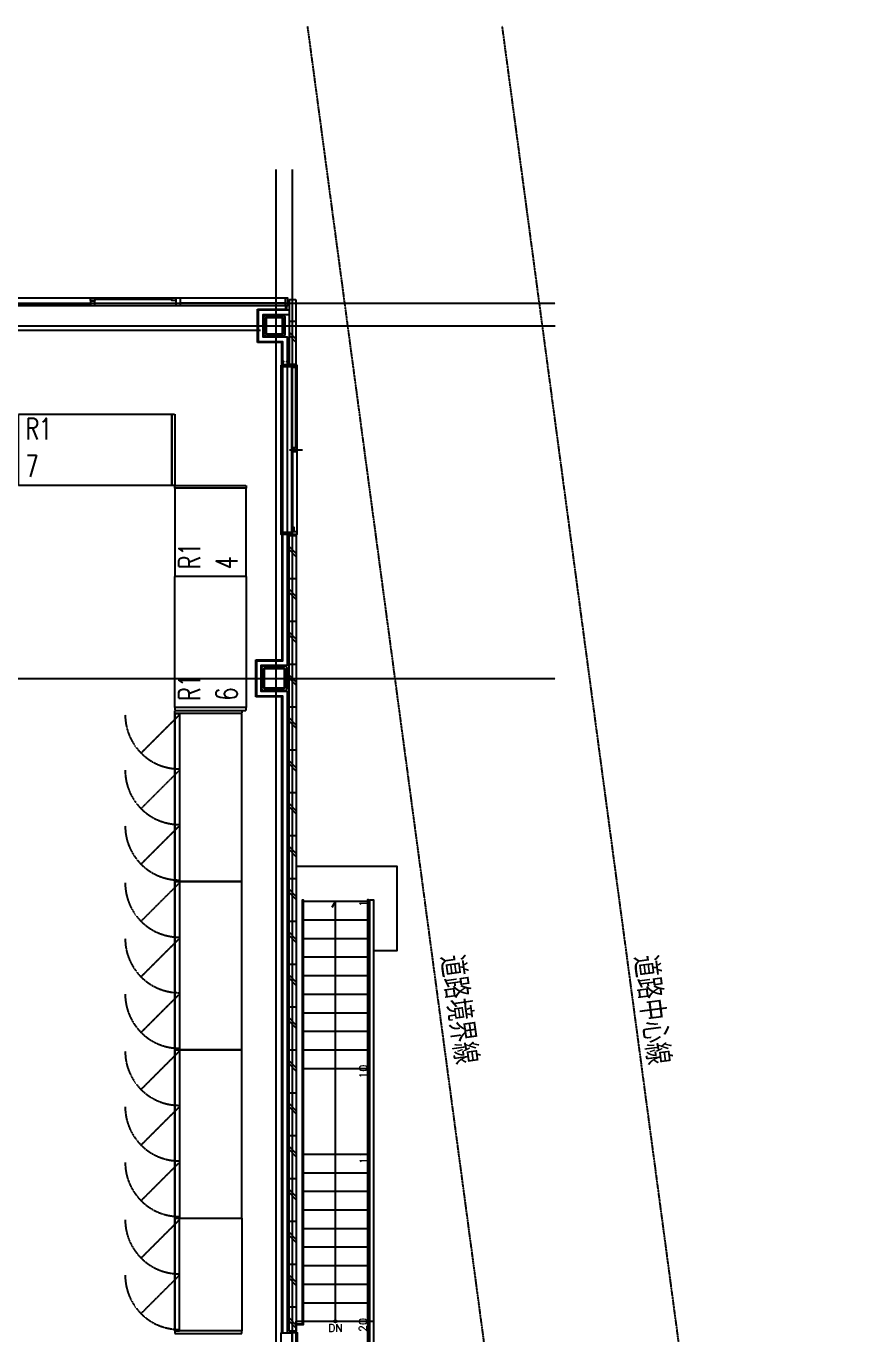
# Model space of a CAD drawing. Header units: millimetres. Extents: x 0 to 181737, y 0 to 59400.
# Drawn here: x 154336 to 165823, y 30149 to 48455 of the extents above; entities that cross this region are included whole.
import ezdxf
from ezdxf.enums import TextEntityAlignment as Align

# ---------------------------------------------------------------- set-up
doc = ezdxf.new("R2010")
doc.units = ezdxf.units.MM
doc.header["$LTSCALE"] = 0.2
for name, pattern in [('CENTER', [50.8, 31.75, -6.35, 6.35, -6.35]), ('HIDDEN', [9.525, 6.35, -3.175]), ('PHANTOM', [63.5, 31.75, -6.35, 6.35, -6.35, 6.35, -6.35])]:
    doc.linetypes.add(name, pattern=pattern)
doc.layers.get('Defpoints').update_dxf_attribs({"color": 5})
for name, color, linetype in [('A_什器', 9, 'HIDDEN'), ('A_境界線', 9, 'PHANTOM'), ('A_建築', 8, 'Continuous')]:
    doc.layers.add(name, color=color, linetype=linetype)
doc.layers.add('A_通芯', color=8, linetype='CENTER', plot=False)
doc.styles.get("Standard").update_dxf_attribs({"font": 'simplex.shx', "width": 0.8, "bigfont": 'extfont2.shx'})

msp = doc.modelspace()

# ---------------------------------------------------------------- linework, layer by layer
at = {"layer": 'A_什器'}
for p, q in [((155943.76, 38279.56), (156479.75, 38815.55)), ((155943.76, 37501.56), (156479.75, 38037.55)), ((155943.76, 36723.56), (156479.75, 37259.55)), ((155943.76, 35924.56), (156479.75, 36460.55)), ((155943.76, 35146.56), (156479.75, 35682.55)), ((155943.76, 34368.56), (156479.75, 34904.55)), ((155943.76, 33569.56), (156479.75, 34105.55)), ((155943.76, 32791.56), (156479.75, 33327.55)), ((155943.76, 32013.56), (156479.75, 32549.55)), ((155943.76, 31210.56), (156479.75, 31746.55)), ((155943.76, 30432.56), (156479.75, 30968.55))]:
    msp.add_line(p, q, dxfattribs=at)
for points in [[(154229.75, 43025.05), (156374.75, 43025.05), (156374.75, 42025.05), (154229.75, 42025.05)], [(156374.75, 43025.05), (156414.75, 43025.05), (156414.75, 42025.05), (156374.75, 42025.05)], [(156414.75, 42025.05), (157414.75, 42025.05), (157414.75, 41985.05), (156414.75, 41985.05)], [(157414.75, 41985.05), (156414.75, 41985.05), (156414.75, 40755.05), (157414.75, 40755.05)], [(156414.75, 40755.05), (157414.75, 40755.05), (157414.75, 38915.05), (156414.75, 38915.05)], [(157414.75, 38915.05), (156414.75, 38915.05), (156414.75, 38875.05), (157414.75, 38875.05)], [(156414.75, 38875.05), (157354.75, 38875.05), (157354.75, 38835.05), (156414.75, 38835.05)], [(157354.75, 38835.05), (156414.75, 38835.05), (156414.75, 36480.05), (157354.75, 36480.05)], [(156414.75, 38835.05), (156479.75, 38835.05), (156479.75, 36480.05), (156414.75, 36480.05)], [(157354.75, 36480.05), (156414.75, 36480.05), (156414.75, 34125.05), (157354.75, 34125.05)], [(156414.75, 36480.05), (156479.75, 36480.05), (156479.75, 34125.05), (156414.75, 34125.05)], [(157354.75, 34125.05), (156414.75, 34125.05), (156414.75, 31770.05), (157354.75, 31770.05)], [(156414.75, 34125.05), (156479.75, 34125.05), (156479.75, 31770.05), (156414.75, 31770.05)], [(156414.75, 30193.05), (156479.75, 30193.05), (156479.75, 31772.05), (156414.75, 31772.05)], [(156414.75, 31770.05), (157354.75, 31770.05), (157354.75, 30193.05), (156414.75, 30193.05)], [(157354.75, 30193.05), (156414.75, 30193.05), (156414.75, 30153.05), (157354.75, 30153.05)]]:
    msp.add_lwpolyline(points, close=True, dxfattribs=at)
for centre in [(156479.75, 38815.55), (156479.75, 38037.55), (156479.75, 37259.55), (156479.75, 36460.55), (156479.75, 35682.55), (156479.75, 34904.55), (156479.75, 34105.55), (156479.75, 33327.55), (156479.75, 32549.55), (156479.75, 31746.55), (156479.75, 30968.55)]:
    msp.add_arc(centre, 758, 180, 270, dxfattribs=at)
at = {"layer": 'A_境界線'}
for points in [[(160995.55, 48454.9), (165822.63, 12442.04), (124548.03, 11067.03), (114244.89, 11063.82), (104147.68, 12063.35)], [(158271.41, 48454.9), (162482.37, 17038.66)]]:
    msp.add_lwpolyline(points, dxfattribs=at)
at = {"layer": 'A_建築'}
for p, q in [((157574.8, 44025), (157574.8, 44495)), ((157574.8, 44495), (157964.8, 44495)), ((157964.8, 44545), (157964.8, 44495)), ((157914.8, 44025), (157574.8, 44025)), ((157914.8, 44025), (157914.8, 39585)), ((157549.8, 39065), (157549.8, 39585)), ((157549.8, 39585), (157914.8, 39585)), ((157914.8, 39065), (157549.8, 39065)), ((157914.8, 30165), (157914.8, 39065))]:
    msp.add_line(p, q, dxfattribs=at)
at = {"layer": 'A_建築', "linetype": 'Continuous'}
for points in [[(122834.8, 44645), (122834.8, 44545), (157999.8, 44545), (157999.8, 44645), (109794.8, 44645), (109794.8, 39700), (109894.8, 39700), (109894.8, 44050)], [(155234.8, 44555), (152894.8, 44555)], [(155294.8, 44645), (155294.8, 44615), (155234.8, 44615), (155234.8, 44645)], [(155294.8, 44545), (155294.8, 44605), (155234.8, 44605), (155234.8, 44545)], [(156374.8, 44630), (155294.8, 44630)], [(156434.8, 44615), (156374.8, 44615), (156374.8, 44645)], [(156434.8, 44545), (156434.8, 44645)], [(156494.8, 44545), (156494.8, 44645)], [(157964.8, 44575), (156494.8, 44575)], [(157964.8, 44545), (157964.8, 44645)], [(158014.8, 44325), (158114.8, 44325)], [(157614.8, 44195), (147949.8, 44195)], [(158014.8, 44171.65), (158114.8, 44071.65)], [(158014.8, 44127.32), (158114.8, 44027.32)], [(157914.8, 43710), (157914.8, 44025)], [(157927.3, 43710), (157927.3, 44037.5)], [(157942.31, 43749.12), (157942.31, 43759.12), (157927.31, 43759.12), (157927.31, 43714.12), (157942.31, 43714.12), (157945.31, 43719.12), (157974.31, 43719.12), (157977.31, 43714.12), (157992.31, 43714.12), (157992.31, 43759.12), (157977.31, 43759.12), (157977.31, 43749.12)], [(158054.8, 43685), (157904.8, 43685)], [(158014.8, 43733), (158022.8, 43725)], [(158054.8, 41340), (158054.8, 43710)], [(158124.8, 43675), (158054.8, 43675)], [(158104.8, 43675), (158104.8, 42555)], [(158106.8, 43725), (158114.8, 43733)], [(158054.8, 42555), (158084.8, 42555), (158084.8, 42495), (158054.8, 42495)], [(158069.8, 41435), (158069.8, 42495)], [(158084.8, 41375), (158084.8, 41435), (158054.8, 41435)], [(158124.8, 41375), (158054.8, 41375)], [(158054.8, 41365), (157904.8, 41365)], [(158014.8, 41317), (158022.8, 41325)], [(158106.8, 41325), (158114.8, 41317)], [(158014.8, 41171.65), (158114.8, 41071.65)], [(158014.8, 41127.32), (158114.8, 41027.32)], [(158014.8, 40725), (158114.8, 40725)], [(158014.8, 40571.65), (158114.8, 40471.65)], [(158014.8, 40527.32), (158114.8, 40427.32)], [(158014.8, 40125), (158114.8, 40125)], [(158014.8, 39971.65), (158114.8, 39871.65)], [(158014.8, 39927.32), (158114.8, 39827.32)], [(158014.8, 39525), (158114.8, 39525)], [(158014.8, 39371.65), (158114.8, 39271.65)], [(158014.8, 39327.32), (158114.8, 39227.32)], [(158014.8, 38925), (158114.8, 38925)], [(158014.8, 38771.65), (158114.8, 38671.65)], [(158014.8, 38727.32), (158114.8, 38627.32)], [(158014.8, 38325), (158114.8, 38325)], [(158014.8, 38171.65), (158114.8, 38071.65)], [(158014.8, 38127.32), (158114.8, 38027.32)], [(158014.8, 37725), (158114.8, 37725)], [(158014.8, 37571.65), (158114.8, 37471.65)], [(158014.8, 37527.32), (158114.8, 37427.32)], [(158014.8, 37125), (158114.8, 37125)], [(158014.8, 36971.65), (158114.8, 36871.65)], [(158014.8, 36927.32), (158114.8, 36827.32)], [(158114.8, 36696.65), (159524.8, 36696.65), (159524.8, 35511.65), (159196.8, 35511.65)], [(158014.8, 36525), (158114.8, 36525)], [(158014.8, 36371.65), (158114.8, 36271.65)], [(158014.8, 36327.32), (158114.8, 36227.32)], [(158134.8, 28725), (158134.8, 28705), (159146.8, 28705), (159146.8, 36225.65), (159196.8, 36225.65), (159196.8, 28655), (158114.8, 28655), (158114.8, 30325), (159196.8, 30325)], [(158114.8, 30287), (158202.8, 30287), (158202.8, 36225.65), (158214.8, 36225.65), (158214.8, 30275), (158114.8, 30275)], [(158114.8, 28725), (159126.8, 28725), (159126.8, 36225.65), (159114.8, 36225.65), (159114.8, 28737), (158114.8, 28737)], [(158214.8, 36205), (159114.8, 36205)], [(158664.8, 30325), (158664.8, 36205), (158613.26, 36116)], [(158014.8, 35925), (158114.8, 35925)], [(158214.8, 35945), (159114.8, 35945)], [(158014.8, 35771.65), (158114.8, 35671.65)], [(158014.8, 35727.32), (158114.8, 35627.32)], [(158214.8, 35685), (159114.8, 35685)], [(158214.8, 35425), (159114.8, 35425)], [(158014.8, 35325), (158114.8, 35325)], [(158014.8, 35171.65), (158114.8, 35071.65)], [(158214.8, 35165), (159114.8, 35165)], [(158014.8, 35127.32), (158114.8, 35027.32)], [(158214.8, 34905), (159114.8, 34905)], [(158014.8, 34725), (158114.8, 34725)], [(158214.8, 34645), (159114.8, 34645)], [(158014.8, 34571.65), (158114.8, 34471.65)], [(158014.8, 34527.32), (158114.8, 34427.32)], [(158214.8, 34385), (159114.8, 34385)], [(158014.8, 34125), (158114.8, 34125)], [(158214.8, 34125), (159114.8, 34125)], [(158014.8, 33971.65), (158114.8, 33871.65)], [(158014.8, 33927.32), (158114.8, 33827.32)], [(158214.8, 33865), (159114.8, 33865)], [(158014.8, 33525), (158114.8, 33525)], [(158014.8, 33371.65), (158114.8, 33271.65)], [(158014.8, 33327.32), (158114.8, 33227.32)], [(158014.8, 32925), (158114.8, 32925)], [(158014.8, 32771.65), (158114.8, 32671.65)], [(158014.8, 32727.32), (158114.8, 32627.32)], [(158214.8, 32665), (159114.8, 32665)], [(158214.8, 32405), (159114.8, 32405)], [(158014.8, 32325), (158114.8, 32325)], [(158014.8, 32171.65), (158114.8, 32071.65)], [(158014.8, 32127.32), (158114.8, 32027.32)], [(158214.8, 32145), (159114.8, 32145)], [(158214.8, 31885), (159114.8, 31885)], [(158014.8, 31725), (158114.8, 31725)], [(158014.8, 31571.65), (158114.8, 31471.65)], [(158014.8, 31527.32), (158114.8, 31427.32)], [(158214.8, 31625), (159114.8, 31625)], [(158214.8, 31365), (159114.8, 31365)], [(158014.8, 31125), (158114.8, 31125)], [(158014.8, 30971.65), (158114.8, 30871.65)], [(158214.8, 31105), (159114.8, 31105)], [(158014.8, 30927.32), (158114.8, 30827.32)], [(158214.8, 30845), (159114.8, 30845)], [(158214.8, 30585), (159114.8, 30585)], [(158014.8, 30525), (158114.8, 30525)], [(158014.8, 30371.65), (158114.8, 30271.65)], [(158014.8, 30327.32), (158114.8, 30227.32)], [(158059.8, 29355), (157904.8, 29355), (157904.8, 30165), (158059.8, 30165)]]:
    msp.add_lwpolyline(points, dxfattribs=at)
at = {"layer": 'A_建築'}
for points in [[(157977.3, 44545), (157977.3, 44482.5)], [(157927.3, 30165), (157927.3, 39077.5), (157562.3, 39077.5), (157562.3, 39572.5), (157927.3, 39572.5), (157927.3, 44037.5), (157587.3, 44037.5), (157587.3, 44482.5), (158014.8, 44482.5)], [(157992.3, 30165), (157992.3, 39142.5), (157627.3, 39142.5), (157627.3, 39507.5), (157992.3, 39507.5), (157992.3, 44102.5), (157652.3, 44102.5), (157652.3, 44417.5), (158017.3, 44417.5)], [(158022.8, 42525), (158202.08, 42525)]]:
    msp.add_lwpolyline(points, dxfattribs=at)
at = {"layer": 'A_建築', "linetype": 'Continuous'}
for points in [[(158114.8, 44617), (158106.8, 44625), (158022.8, 44625), (158014.8, 44617), (158014.8, 43725), (158114.8, 43725)], [(157701.8, 44135), (157917.8, 44135), (157934.8, 44152), (157934.8, 44368), (157917.8, 44385), (157701.8, 44385), (157684.8, 44368), (157684.8, 44152)], [(157701.8, 44147), (157917.8, 44147), (157922.8, 44152), (157922.8, 44368), (157917.8, 44373), (157701.8, 44373), (157696.8, 44368), (157696.8, 44152)], [(157904.8, 43710), (158124.8, 43710), (158124.8, 41340), (157904.8, 41340)], [(158089.8, 42495), (158089.8, 42555), (158119.8, 42555), (158119.8, 42495)], [(158114.8, 30193), (158106.8, 30185), (158022.8, 30185), (158014.8, 30193), (158014.8, 41325), (158114.8, 41325)], [(157942.8, 39175), (157676.8, 39175), (157659.8, 39192), (157659.8, 39458), (157676.8, 39475), (157942.8, 39475), (157959.8, 39458), (157959.8, 39192)], [(157942.8, 39187), (157676.8, 39187), (157671.8, 39192), (157671.8, 39458), (157676.8, 39463), (157942.8, 39463), (157947.8, 39458), (157947.8, 39192)], [(158129.8, 29340), (158059.8, 29340), (158059.8, 30170), (158129.8, 30170)]]:
    msp.add_lwpolyline(points, close=True, dxfattribs=at)
at = {"layer": 'A_建築'}
for points in [[(157684.8, 44110), (157934.8, 44110), (157959.8, 44135), (157959.8, 44385), (157934.8, 44410), (157684.8, 44410), (157659.8, 44385), (157659.8, 44135)], [(157659.8, 39500), (157959.8, 39500), (157984.8, 39475), (157984.8, 39175), (157959.8, 39150), (157659.8, 39150), (157634.8, 39175), (157634.8, 39475)]]:
    msp.add_lwpolyline(points, close=True, dxfattribs=at)
at = {"layer": 'A_建築', "linetype": 'Continuous'}
msp.add_circle((158664.8, 30325), 16.65, dxfattribs=at)
at = {"layer": 'A_通芯'}
for p, q in [((157834.8, 14565.35), (157834.8, 46450.31)), ((158064.8, 14565.35), (158064.8, 46450.31)), ((106133.21, 44575), (161739.77, 44575)), ((108437.61, 44260), (161739.77, 44260)), ((106133.21, 39325), (161739.77, 39325))]:
    msp.add_line(p, q, dxfattribs=at)

# ---------------------------------------------------------------- texts
at = {"layer": 'A_境界線', "width": 0.8}
for s, rotation, p in [('道路境界線', 278.036733, (160289.15, 35453.63)), ('道路中心線', 277.338318, (162998.42, 35449.14))]:
    msp.add_text(s, height=350, rotation=rotation, dxfattribs=at).set_placement(p, align=Align.MIDDLE_LEFT)
at = {"layer": 'A_建築'}
for s, height, p in [('1', 109.88, (159000.36, 36127.92)), ('10', 109.876, (159000.36, 33724.92)), ('11', 109.876, (159005.36, 32524.19)), ('20', 109.876, (158996.28, 30178.65))]:
    msp.add_text(s, height=height, rotation=90, dxfattribs=at).set_placement(p, align=Align.TOP_LEFT)
msp.add_text('DN', height=109.876, dxfattribs=at).set_placement((158562.41, 30285.36), align=Align.TOP_LEFT)
at = {"layer": 'Defpoints', "width": 0.7}
for s, p in [('R1', (154327.3, 42667.85)), ('7', (154329.42, 42147.19))]:
    msp.add_text(s, height=300, dxfattribs=at).set_placement(p)
for s, p in [('R1', (156771.95, 40852.61)), ('4', (157292.61, 40854.73)), ('R1', (156771.95, 39012.61)), ('6', (157292.61, 39014.73))]:
    msp.add_text(s, height=300, rotation=90, dxfattribs=at).set_placement(p)

doc.saveas('drawing.dxf')
